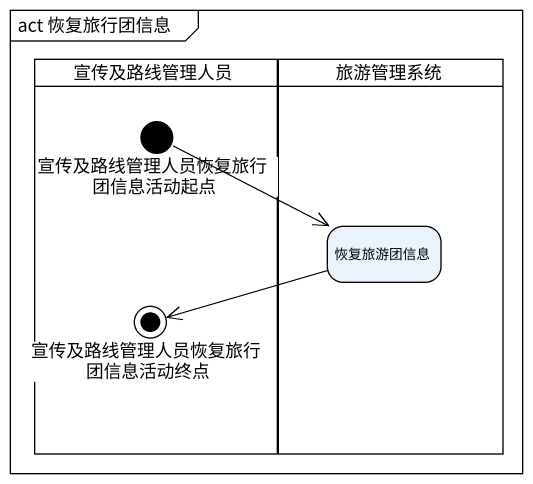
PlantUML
@startuml
mainframe act 恢复旅行团信息
hide empty description
state 宣传及路线管理人员 <<partition>> {
  state 宣传及路线管理人员恢复旅行团信息活动起点 <<start>>
  state 宣传及路线管理人员恢复旅行团信息活动终点 <<end>>
}
state 旅游管理系统 <<partition>> {
  state 恢复旅游团信息
}
宣传及路线管理人员恢复旅行团信息活动起点 -right-> 恢复旅游团信息
恢复旅游团信息 -left-> 宣传及路线管理人员恢复旅行团信息活动终点
@enduml
